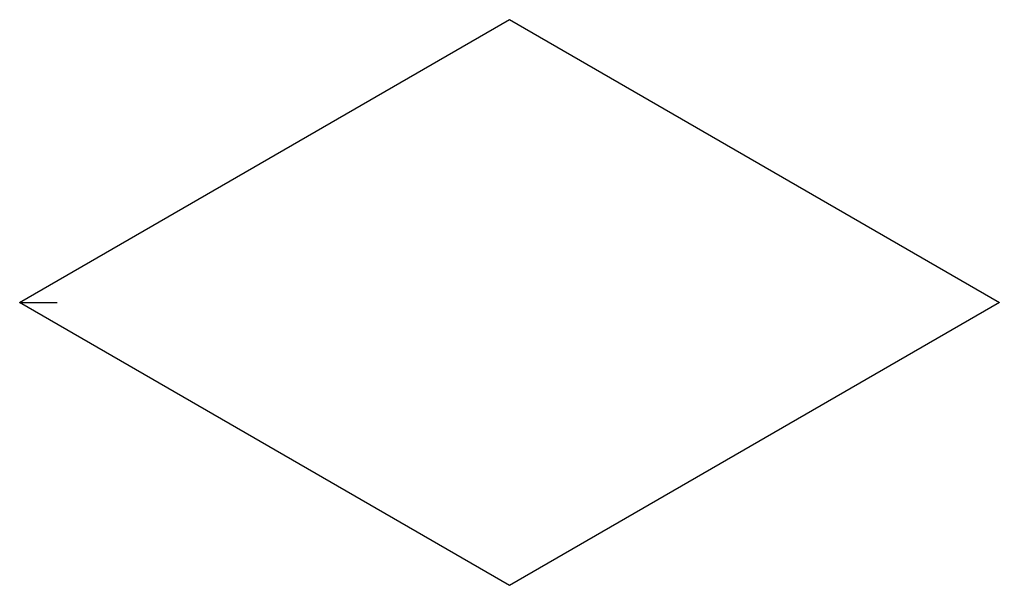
# Model space of a CAD drawing. Header units: millimetres. Extents: x 0 to 1024, y -296 to 296.
import ezdxf

# ---------------------------------------------------------------- set-up
doc = ezdxf.new("R2010")
doc.units = ezdxf.units.MM
doc.layers.get('0').update_dxf_attribs({"linetype": 'CONTINUOUS'})

msp = doc.modelspace()

# ---------------------------------------------------------------- linework, layer by layer
for p, q in [((0, 0), (512, 295.6)), ((512, 295.6), (1024, 0)), ((0, 0), (39.2, 0)), ((1024, 0), (512, -295.6)), ((512, -295.6), (0, 0))]:
    msp.add_line(p, q)

doc.saveas('drawing.dxf')
